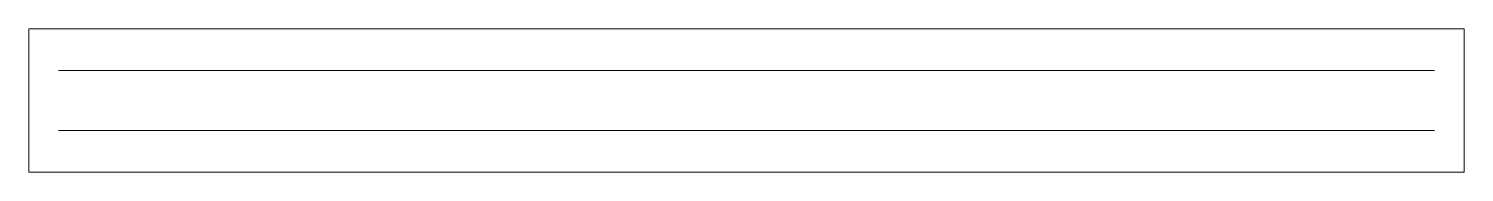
# Model space of a CAD drawing. Header units: millimetres. Extents: x -600 to 600, y -60 to 60.
import ezdxf

# ---------------------------------------------------------------- set-up
doc = ezdxf.new("R2010")
doc.units = ezdxf.units.MM
doc.layers.add('M-HVAC', color=7, linetype='Continuous', lineweight=20, true_color=0x507a7a)

# ---------------------------------------------------------------- blocks, each defined once
blk = doc.blocks.new('206_PLUMBING_HVAC_SYMBOLS_LINEAR_SLOT_DIFFUSER')
at = {"layer": 'M-HVAC'}
blk.add_lwpolyline([(-600, -60), (600, -60), (600, 60), (-600, 60)], close=True, dxfattribs=at)
for points in [[(-575, 25), (575, 25)], [(-575, -25), (575, -25)]]:
    blk.add_lwpolyline(points, dxfattribs=at)

msp = doc.modelspace()

# ---------------------------------------------------------------- block references
msp.add_blockref('206_PLUMBING_HVAC_SYMBOLS_LINEAR_SLOT_DIFFUSER', (0, 0))

doc.saveas('drawing.dxf')
